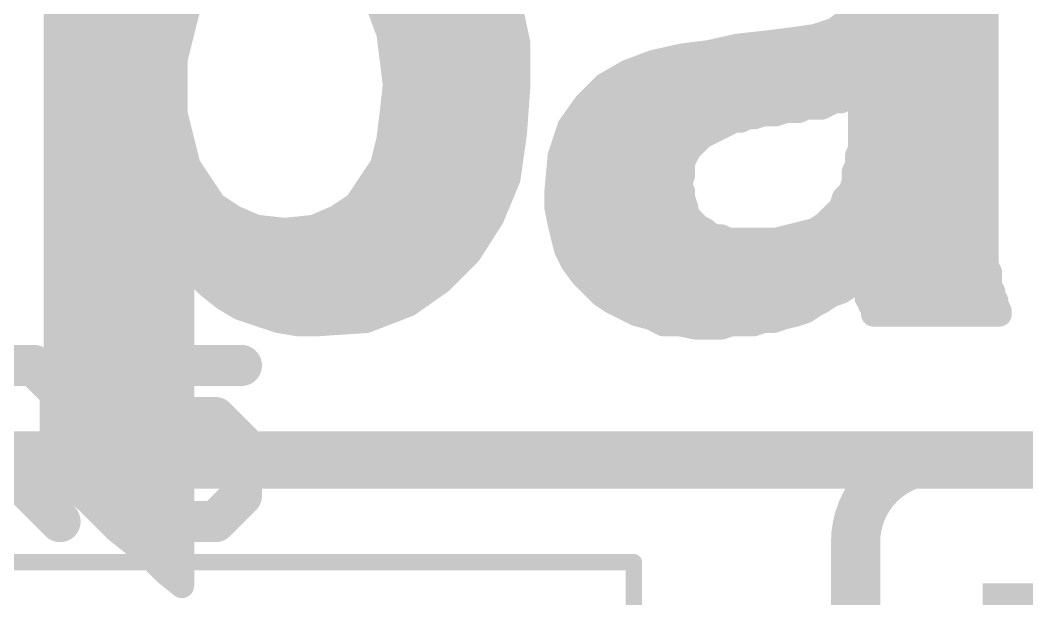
# Model space of a CAD drawing. Extents: x -34 to 73, y -11 to 34.
# Drawn here: x 8.591 to 11.706, y 22.177 to 23.967 of the extents above; entities that cross this region are included whole.
import ezdxf

# ---------------------------------------------------------------- set-up
doc = ezdxf.new("R2010")
doc.units = 0
for name, color, linetype in [('1', 12, 'CONTINUOUS'), ('21', 41, 'CONTINUOUS'), ('25', 253, 'CONTINUOUS'), ('39', 12, 'CONTINUOUS')]:
    doc.layers.add(name, color=color, linetype=linetype)

# ---------------------------------------------------------------- blocks, each defined once
blk = doc.blocks.new('RECT')
blk.add_solid([(-0.5, -0.5), (0.5, -0.5), (-0.5, 0.5), (0.5, 0.5)])

msp = doc.modelspace()

# ---------------------------------------------------------------- linework, layer by layer
at = {"layer": '1', "const_width": 0.1778}
msp.add_lwpolyline([(17.018, 22.606), (5.588, 22.606)], dxfattribs=at)
at = {"layer": '21'}
for points, const_width in [([(8.701, 22.567), (8.701, 24.407)], 0.0762), ([(11.581, 24.107), (11.581, 23.207)], 0.0762), ([(10.101, 24.037), (10.131, 23.897)], 0.0762), ([(8.701, 24.003), (9.11, 24.003)], 0.0762), ([(9.111, 24.007), (9.091, 23.927)], 0.0762), ([(9.731, 23.927), (9.701, 24.007)], 0.0762), ([(9.7025, 24.003), (10.1083, 24.003)], 0.0762), ([(11.151, 23.967), (11.181, 24.007)], 0.0762), ([(11.178, 24.003), (11.581, 24.003)], 0.0762), ([(11.111, 23.937), (11.151, 23.967)], 0.0762), ([(8.701, 23.9268), (9.091, 23.9268)], 0.0762), ([(9.091, 23.927), (9.071, 23.847)], 0.0762), ([(9.741, 23.847), (9.731, 23.927)], 0.0762), ([(9.731, 23.9268), (10.1246, 23.9268)], 0.0762), ([(11.051, 23.917), (11.111, 23.937)], 0.0762), ([(11.0804, 23.9268), (11.581, 23.9268)], 0.0762), ([(10.131, 23.897), (10.131, 23.757)], 0.0762), ([(10.811, 23.887), (10.901, 23.897)], 0.0762), ([(10.901, 23.897), (10.981, 23.907)], 0.0762), ([(10.981, 23.907), (11.051, 23.917)], 0.0762), ([(10.981, 23.907), (11.021, 23.697)], 0.0762), ([(11.021, 23.697), (10.981, 23.907)], 0.0762), ([(10.641, 23.857), (10.721, 23.867)], 0.0762), ([(10.721, 23.867), (10.811, 23.887)], 0.0762), ([(10.801, 23.657), (10.721, 23.867)], 0.0762), ([(10.721, 23.867), (10.801, 23.657)], 0.0762), ([(8.701, 23.8506), (9.0719, 23.8506)], 0.0762), ([(9.071, 23.847), (9.071, 23.677)], 0.0762), ([(9.7406, 23.8506), (10.131, 23.8506)], 0.0762), ([(9.751, 23.767), (9.741, 23.847)], 0.0762), ([(10.471, 23.807), (10.551, 23.837)], 0.0762), ([(10.551, 23.837), (10.641, 23.857)], 0.0762), ([(10.6122, 23.8506), (10.7272, 23.8506)], 0.0762), ([(10.7272, 23.8506), (10.9917, 23.8506)], 0.0762), ([(10.9917, 23.8506), (11.581, 23.8506)], 0.0762), ([(10.401, 23.767), (10.471, 23.807)], 0.0762), ([(8.701, 23.7744), (9.071, 23.7744)], 0.0762), ([(9.741, 23.677), (9.751, 23.767)], 0.0762), ([(9.7501, 23.7744), (10.131, 23.7744)], 0.0762), ([(9.751, 23.767), (10.131, 23.757)], 0.0762), ([(10.131, 23.757), (9.751, 23.767)], 0.0762), ([(10.341, 23.707), (10.401, 23.767)], 0.0762), ([(10.4139, 23.7744), (10.7563, 23.7744)], 0.0762), ([(10.7563, 23.7744), (11.0063, 23.7744)], 0.0762), ([(11.0063, 23.7744), (11.581, 23.7744)], 0.0762), ([(10.131, 23.757), (10.121, 23.617)], 0.0762), ([(11.161, 23.737), (11.141, 23.727)], 0.0762), ([(11.171, 23.747), (11.161, 23.737)], 0.0762), ([(11.191, 23.757), (11.171, 23.747)], 0.0762), ([(11.191, 23.567), (11.191, 23.757)], 0.0762), ([(10.291, 23.637), (10.341, 23.707)], 0.0762), ([(11.091, 23.707), (11.071, 23.697)], 0.0762), ([(11.111, 23.717), (11.091, 23.707)], 0.0762), ([(11.131, 23.717), (11.111, 23.717)], 0.0762), ([(11.141, 23.727), (11.131, 23.717)], 0.0762), ([(8.701, 23.6982), (9.071, 23.6982)], 0.0762), ([(9.071, 23.677), (9.091, 23.597)], 0.0762), ([(9.731, 23.597), (9.741, 23.677)], 0.0762), ([(9.7434, 23.6982), (10.1268, 23.6982)], 0.0762), ([(10.3347, 23.6982), (10.7853, 23.6982)], 0.0762), ([(10.7853, 23.6982), (11.0208, 23.6982)], 0.0762), ([(10.891, 23.677), (10.861, 23.667)], 0.0762), ([(10.931, 23.677), (10.891, 23.677)], 0.0762), ([(10.961, 23.687), (10.931, 23.677)], 0.0762), ([(11.001, 23.687), (10.961, 23.687)], 0.0762), ([(11.021, 23.697), (11.001, 23.687)], 0.0762), ([(11.0208, 23.6982), (11.0734, 23.6982)], 0.0762), ([(11.071, 23.697), (11.021, 23.697)], 0.0762), ([(11.191, 23.6982), (11.581, 23.6982)], 0.0762), ([(10.781, 23.647), (10.761, 23.637)], 0.0762), ([(10.801, 23.657), (10.781, 23.647)], 0.0762), ([(10.821, 23.657), (10.801, 23.657)], 0.0762), ([(10.841, 23.667), (10.821, 23.657)], 0.0762), ([(10.861, 23.667), (10.841, 23.667)], 0.0762), ([(8.701, 23.622), (9.0847, 23.622)], 0.0762), ([(9.7341, 23.622), (10.1214, 23.622)], 0.0762), ([(10.121, 23.617), (10.101, 23.477)], 0.0762), ([(10.261, 23.547), (10.291, 23.637)], 0.0762), ([(10.286, 23.622), (10.731, 23.622)], 0.0762), ([(10.721, 23.617), (10.701, 23.607)], 0.0762), ([(10.741, 23.627), (10.721, 23.617)], 0.0762), ([(10.761, 23.637), (10.741, 23.627)], 0.0762), ([(11.191, 23.622), (11.581, 23.622)], 0.0762), ([(9.091, 23.597), (9.111, 23.517)], 0.0762), ([(9.711, 23.517), (9.731, 23.597)], 0.0762), ([(10.681, 23.587), (10.661, 23.567)], 0.0762), ([(10.691, 23.597), (10.681, 23.587)], 0.0762), ([(10.701, 23.607), (10.691, 23.597)], 0.0762), ([(10.251, 23.437), (10.261, 23.547)], 0.0762), ([(10.651, 23.547), (10.641, 23.527)], 0.0762), ([(10.661, 23.567), (10.651, 23.547)], 0.0762), ([(11.181, 23.547), (11.191, 23.567)], 0.0762), ([(11.181, 23.517), (11.181, 23.547)], 0.0762), ([(8.701, 23.5458), (9.1038, 23.5458)], 0.0762), ([(9.111, 23.517), (9.151, 23.457)], 0.0762), ([(9.671, 23.457), (9.711, 23.517)], 0.0762), ([(10.051, 23.357), (9.711, 23.517)], 0.0762), ([(9.711, 23.517), (10.051, 23.357)], 0.0762), ([(9.7182, 23.5458), (10.1108, 23.5458)], 0.0762), ([(10.2609, 23.5458), (10.6504, 23.5458)], 0.0762), ([(10.641, 23.527), (10.641, 23.487)], 0.0762), ([(11.171, 23.497), (11.181, 23.517)], 0.0762), ([(11.181, 23.5458), (11.581, 23.5458)], 0.0762), ([(10.641, 23.487), (10.631, 23.457)], 0.0762), ([(11.171, 23.467), (11.171, 23.497)], 0.0762), ([(8.701, 23.4696), (9.1426, 23.4696)], 0.0762), ([(9.151, 23.457), (9.191, 23.397)], 0.0762), ([(9.631, 23.397), (9.671, 23.457)], 0.0762), ([(9.6794, 23.4696), (9.8117, 23.4696)], 0.0762), ([(9.8117, 23.4696), (10.0979, 23.4696)], 0.0762), ([(10.101, 23.477), (10.051, 23.357)], 0.0762), ([(10.254, 23.4696), (10.6352, 23.4696)], 0.0762), ([(10.631, 23.457), (10.641, 23.437)], 0.0762), ([(11.161, 23.437), (11.171, 23.467)], 0.0762), ([(11.171, 23.4696), (11.581, 23.4696)], 0.0762), ([(10.251, 23.387), (10.251, 23.437)], 0.0762), ([(10.641, 23.437), (10.641, 23.417)], 0.0762), ([(11.141, 23.417), (11.161, 23.437)], 0.0762), ([(8.701, 23.3934), (9.1964, 23.3934)], 0.0762), ([(9.191, 23.397), (9.251, 23.357)], 0.0762), ([(9.571, 23.357), (9.631, 23.397)], 0.0762), ([(9.6256, 23.3934), (9.9737, 23.3934)], 0.0762), ([(9.9737, 23.3934), (10.0662, 23.3934)], 0.0762), ([(10.251, 23.3934), (10.6489, 23.3934)], 0.0762), ([(10.641, 23.417), (10.651, 23.387)], 0.0762), ([(11.131, 23.387), (11.141, 23.417)], 0.0762), ([(11.1331, 23.3934), (11.581, 23.3934)], 0.0762), ([(10.261, 23.337), (10.251, 23.387)], 0.0762), ([(10.651, 23.387), (10.651, 23.377)], 0.0762), ([(10.651, 23.377), (10.661, 23.357)], 0.0762), ([(11.081, 23.337), (11.111, 23.367)], 0.0762), ([(11.111, 23.367), (11.131, 23.387)], 0.0762), ([(9.251, 23.357), (9.321, 23.327)], 0.0762), ([(9.501, 23.327), (9.571, 23.357)], 0.0762), ([(10.051, 23.357), (9.981, 23.247)], 0.0762), ([(10.271, 23.297), (10.261, 23.337)], 0.0762), ([(10.661, 23.357), (10.681, 23.337)], 0.0762), ([(10.681, 23.337), (10.691, 23.327)], 0.0762), ([(11.051, 23.317), (11.081, 23.337)], 0.0762), ([(8.701, 23.3172), (9.4092, 23.3172)], 0.0762), ([(9.321, 23.327), (9.411, 23.317)], 0.0762), ([(9.411, 23.317), (9.501, 23.327)], 0.0762), ([(9.4128, 23.3172), (10.0257, 23.3172)], 0.0762), ([(10.266, 23.3172), (10.7106, 23.3172)], 0.0762), ([(10.281, 23.257), (10.271, 23.297)], 0.0762), ([(10.691, 23.327), (10.711, 23.317)], 0.0762), ([(10.711, 23.317), (10.721, 23.307)], 0.0762), ([(10.721, 23.307), (10.741, 23.297)], 0.0762), ([(10.741, 23.297), (10.761, 23.297)], 0.0762), ([(10.761, 23.297), (10.781, 23.287)], 0.0762), ([(10.931, 23.287), (10.971, 23.297)], 0.0762), ([(10.971, 23.297), (11.011, 23.307)], 0.0762), ([(11.011, 23.307), (11.051, 23.317)], 0.0762), ([(11.0513, 23.3172), (11.581, 23.3172)], 0.0762), ([(10.781, 23.287), (10.931, 23.287)], 0.0762), ([(8.701, 23.241), (9.975, 23.241)], 0.0762), ([(9.131, 23.187), (9.091, 23.237)], 0.0762), ([(9.091, 23.237), (9.091, 22.217)], 0.0762), ([(9.981, 23.247), (9.891, 23.157)], 0.0762), ([(10.301, 23.217), (10.281, 23.257)], 0.0762), ([(10.289, 23.241), (11.581, 23.241)], 0.0762), ([(10.331, 23.177), (10.301, 23.217)], 0.0762), ([(11.581, 23.207), (11.591, 23.187)], 0.0762), ([(9.171, 23.147), (9.131, 23.187)], 0.0762), ([(10.361, 23.147), (10.331, 23.177)], 0.0762), ([(11.181, 23.177), (11.161, 23.147)], 0.0762), ([(11.201, 23.197), (11.181, 23.177)], 0.0762), ([(11.201, 23.177), (11.201, 23.197)], 0.0762), ([(11.211, 23.167), (11.201, 23.177)], 0.0762), ([(11.591, 23.187), (11.591, 23.147)], 0.0762), ([(8.701, 23.1648), (9.091, 23.1648)], 0.0762), ([(9.1532, 23.1648), (9.8988, 23.1648)], 0.0762), ([(9.221, 23.107), (9.171, 23.147)], 0.0762), ([(9.891, 23.157), (9.791, 23.087)], 0.0762), ([(10.3432, 23.1648), (11.1729, 23.1648)], 0.0762), ([(10.391, 23.117), (10.361, 23.147)], 0.0762), ([(11.161, 23.147), (11.131, 23.127)], 0.0762), ([(11.211, 23.107), (11.211, 23.167)], 0.0762), ([(11.211, 23.1648), (11.591, 23.1648)], 0.0762), ([(11.591, 23.147), (11.601, 23.127)], 0.0762), ([(10.421, 23.097), (10.391, 23.117)], 0.0762), ([(11.101, 23.117), (11.071, 23.097)], 0.0762), ([(11.131, 23.127), (11.101, 23.117)], 0.0762), ([(11.601, 23.127), (11.601, 23.117)], 0.0762), ([(11.601, 23.117), (11.611, 23.097)], 0.0762), ([(8.701, 23.0886), (9.091, 23.0886)], 0.0762), ([(9.271, 23.077), (9.221, 23.107)], 0.0762), ([(9.2517, 23.0886), (9.7933, 23.0886)], 0.0762), ([(9.791, 23.087), (9.661, 23.037)], 0.0762), ([(10.461, 23.077), (10.421, 23.097)], 0.0762), ([(10.4378, 23.0886), (11.0542, 23.0886)], 0.0762), ([(11.051, 23.087), (11.021, 23.067)], 0.0762), ([(11.071, 23.097), (11.051, 23.087)], 0.0762), ([(11.221, 23.097), (11.211, 23.107)], 0.0762), ([(11.221, 23.087), (11.221, 23.097)], 0.0762), ([(11.221, 23.0886), (11.611, 23.0886)], 0.0762), ([(11.231, 23.077), (11.221, 23.087)], 0.0762), ([(11.611, 23.097), (11.611, 23.087)], 0.0762), ([(11.611, 23.087), (11.621, 23.067)], 0.0762), ([(9.331, 23.057), (9.271, 23.077)], 0.0762), ([(9.391, 23.037), (9.331, 23.057)], 0.0762), ([(10.501, 23.057), (10.461, 23.077)], 0.0762), ([(10.541, 23.047), (10.501, 23.057)], 0.0762), ([(10.991, 23.057), (10.951, 23.047)], 0.0762), ([(11.021, 23.067), (10.991, 23.057)], 0.0762), ([(11.231, 23.057), (11.231, 23.077)], 0.0762), ([(11.621, 23.057), (11.231, 23.057)], 0.0762), ([(11.621, 23.067), (11.621, 23.057)], 0.0762), ([(9.451, 23.027), (9.391, 23.037)], 0.0762), ([(9.511, 23.027), (9.451, 23.027)], 0.0762), ([(9.661, 23.037), (9.511, 23.027)], 0.0762), ([(10.581, 23.027), (10.541, 23.047)], 0.0762), ([(10.631, 23.027), (10.581, 23.027)], 0.0762), ([(10.681, 23.017), (10.631, 23.027)], 0.0762), ([(10.761, 23.017), (10.681, 23.017)], 0.0762), ([(10.791, 23.027), (10.761, 23.017)], 0.0762), ([(10.861, 23.027), (10.791, 23.027)], 0.0762), ([(10.891, 23.037), (10.861, 23.027)], 0.0762), ([(10.921, 23.037), (10.891, 23.037)], 0.0762), ([(10.951, 23.047), (10.921, 23.037)], 0.0762), ([(8.701, 23.0124), (9.091, 23.0124)], 0.0762), ([(8.701, 22.9362), (9.091, 22.9362)], 0.0762), ([(8.701, 22.86), (9.091, 22.86)], 0.0762), ([(8.701, 22.7838), (9.091, 22.7838)], 0.0762), ([(8.701, 22.7076), (9.091, 22.7076)], 0.0762), ([(11.43, 22.606), (13.97, 22.606)], 0.1524), ([(8.701, 22.6314), (9.091, 22.6314)], 0.0762), ([(8.751, 22.517), (8.701, 22.567)], 0.0762), ([(8.7128, 22.5552), (9.091, 22.5552)], 0.0762), ([(8.801, 22.477), (8.751, 22.517)], 0.0762), ([(8.7985, 22.479), (9.091, 22.479)], 0.0762), ([(8.841, 22.437), (8.801, 22.477)], 0.0762), ([(8.891, 22.387), (8.841, 22.437)], 0.0762), ([(8.8752, 22.4028), (9.091, 22.4028)], 0.0762), ([(8.941, 22.347), (8.891, 22.387)], 0.0762), ([(11.176, 20.828), (11.176, 22.352)], 0.1524), ([(8.991, 22.307), (8.941, 22.347)], 0.0762), ([(8.9665, 22.3266), (9.091, 22.3266)], 0.0762), ([(9.041, 22.257), (8.991, 22.307)], 0.0762), ([(9.091, 22.217), (9.041, 22.257)], 0.0762), ([(9.0493, 22.2504), (9.091, 22.2504)], 0.0762)]:
    msp.add_lwpolyline(points, dxfattribs=dict(at, const_width=const_width))
for points, const_width in [([(8.701, 24.0221, 1), (8.701, 23.984)], 0.0381), ([(9.11, 23.984, 1), (9.11, 24.0221)], 0.0381), ([(9.7025, 24.0221, 1), (9.7025, 23.984)], 0.0381), ([(10.1083, 23.984, 1), (10.1083, 24.0221)], 0.0381), ([(11.178, 24.0221, 1), (11.178, 23.984)], 0.0381), ([(11.581, 23.984, 1), (11.581, 24.0221)], 0.0381), ([(11.1358, 23.9784, 1), (11.1662, 23.9556)], 0.0381), ([(11.1624, 23.9518, 1), (11.1396, 23.9822)], 0.0381), ([(8.701, 23.9459, 1), (8.701, 23.9078)], 0.0381), ([(9.1095, 23.9224, 1), (9.0725, 23.9316)], 0.0381), ([(9.091, 23.9078, 1), (9.091, 23.9459)], 0.0381), ([(9.7499, 23.9294, 1), (9.7121, 23.9246)], 0.0381), ([(9.731, 23.9459, 1), (9.731, 23.9078)], 0.0381), ([(10.1246, 23.9078, 1), (10.1246, 23.9459)], 0.0381), ([(11.0804, 23.9459, 1), (11.0804, 23.9078)], 0.0381), ([(11.0996, 23.9522, 1), (11.1224, 23.9218)], 0.0381), ([(11.117, 23.9189, 1), (11.105, 23.9551)], 0.0381), ([(11.581, 23.9078, 1), (11.581, 23.9459)], 0.0381), ([(9.0725, 23.9316, 1), (9.1095, 23.9224)], 0.0381), ([(9.7132, 23.9203, 1), (9.7488, 23.9337)], 0.0381), ([(10.1501, 23.897, 1), (10.112, 23.897)], 0.0381), ([(10.8986, 23.9159, 1), (10.9034, 23.8781)], 0.0381), ([(10.9031, 23.8781, 1), (10.8989, 23.9159)], 0.0381), ([(10.9997, 23.9106, 1), (10.9623, 23.9034)], 0.0381), ([(10.9997, 23.9106, 1), (10.9623, 23.9034)], 0.0381), ([(10.9783, 23.9259, 1), (10.9837, 23.8881)], 0.0381), ([(10.9834, 23.8881, 1), (10.9786, 23.9259)], 0.0381), ([(11.045, 23.9351, 1), (11.057, 23.8989)], 0.0381), ([(11.0537, 23.8981, 1), (11.0483, 23.9359)], 0.0381), ([(10.1124, 23.893, 1), (10.1496, 23.901)], 0.0381), ([(10.7388, 23.8738, 1), (10.7032, 23.8602)], 0.0381), ([(10.7388, 23.8738, 1), (10.7032, 23.8602)], 0.0381), ([(10.7169, 23.8856, 1), (10.7251, 23.8484)], 0.0381), ([(10.7234, 23.8481, 1), (10.7186, 23.8859)], 0.0381), ([(10.8089, 23.9059, 1), (10.8131, 23.8681)], 0.0381), ([(10.8151, 23.8684, 1), (10.8069, 23.9056)], 0.0381), ([(8.701, 23.8697, 1), (8.701, 23.8316)], 0.0381), ([(9.09, 23.847, 1), (9.0519, 23.847)], 0.0381), ([(9.0525, 23.8516, 1), (9.0895, 23.8424)], 0.0381), ([(9.0719, 23.8316, 1), (9.0719, 23.8697)], 0.0381), ([(9.7406, 23.8697, 1), (9.7406, 23.8316)], 0.0381), ([(9.7599, 23.8494, 1), (9.7221, 23.8446)], 0.0381), ([(9.7221, 23.8446, 1), (9.7599, 23.8494)], 0.0381), ([(10.131, 23.8316, 1), (10.131, 23.8697)], 0.0381), ([(10.5469, 23.8556, 1), (10.5551, 23.8184)], 0.0381), ([(10.5577, 23.8192, 1), (10.5443, 23.8548)], 0.0381), ([(10.6122, 23.8697, 1), (10.6122, 23.8316)], 0.0381), ([(10.6386, 23.8759, 1), (10.6434, 23.8381)], 0.0381), ([(10.6451, 23.8384, 1), (10.6369, 23.8756)], 0.0381), ([(10.7272, 23.8697, 1), (10.7272, 23.8316)], 0.0381), ([(10.7272, 23.8316, 1), (10.7272, 23.8697)], 0.0381), ([(10.9917, 23.8697, 1), (10.9917, 23.8316)], 0.0381), ([(10.9917, 23.8316, 1), (10.9917, 23.8697)], 0.0381), ([(11.581, 23.8316, 1), (11.581, 23.8697)], 0.0381), ([(10.4643, 23.8248, 1), (10.4777, 23.7892)], 0.0381), ([(10.4805, 23.7905, 1), (10.4615, 23.8235)], 0.0381), ([(8.701, 23.7934, 1), (8.701, 23.7553)], 0.0381), ([(9.071, 23.7553, 1), (9.071, 23.7934)], 0.0381), ([(9.7501, 23.7934, 1), (9.7501, 23.7553)], 0.0381), ([(9.7515, 23.786, 1), (9.7505, 23.748)], 0.0381), ([(9.7515, 23.786, 1), (9.7505, 23.748)], 0.0381), ([(9.7699, 23.7649, 1), (9.7321, 23.7691)], 0.0381), ([(10.131, 23.7553, 1), (10.131, 23.7934)], 0.0381), ([(10.3915, 23.7835, 1), (10.4105, 23.7505)], 0.0381), ([(10.4145, 23.7535, 1), (10.3875, 23.7805)], 0.0381), ([(10.4139, 23.7934, 1), (10.4139, 23.7553)], 0.0381), ([(10.7563, 23.7934, 1), (10.7563, 23.7553)], 0.0381), ([(10.7563, 23.7553, 1), (10.7563, 23.7934)], 0.0381), ([(11.0063, 23.7934, 1), (11.0063, 23.7553)], 0.0381), ([(11.0063, 23.7553, 1), (11.0063, 23.7934)], 0.0381), ([(11.581, 23.7553, 1), (11.581, 23.7934)], 0.0381), ([(9.7321, 23.7646, 1), (9.7699, 23.7694)], 0.0381), ([(10.15, 23.7556, 1), (10.112, 23.7584)], 0.0381), ([(10.112, 23.757, 1), (10.1501, 23.757)], 0.0381), ([(10.1305, 23.738, 1), (10.1315, 23.776)], 0.0381), ([(10.1305, 23.738, 1), (10.1315, 23.776)], 0.0381), ([(11.1625, 23.764, 1), (11.1795, 23.73)], 0.0381), ([(11.1695, 23.72, 1), (11.1525, 23.754)], 0.0381), ([(11.1845, 23.7335, 1), (11.1575, 23.7605)], 0.0381), ([(11.2101, 23.757, 1), (11.172, 23.757)], 0.0381), ([(11.1995, 23.74, 1), (11.1825, 23.774)], 0.0381), ([(10.3565, 23.6959, 1), (10.3255, 23.7181)], 0.0381), ([(11.0825, 23.724, 1), (11.0995, 23.69)], 0.0381), ([(11.0995, 23.69, 1), (11.0825, 23.724)], 0.0381), ([(11.111, 23.7361, 1), (11.111, 23.698)], 0.0381), ([(11.1195, 23.7, 1), (11.1025, 23.734)], 0.0381), ([(11.1175, 23.7305, 1), (11.1445, 23.7035)], 0.0381), ([(11.1325, 23.744, 1), (11.1495, 23.71)], 0.0381), ([(11.1545, 23.7135, 1), (11.1275, 23.7405)], 0.0381), ([(11.131, 23.698, 1), (11.131, 23.7361)], 0.0381), ([(11.1475, 23.7505, 1), (11.1745, 23.7235)], 0.0381), ([(8.701, 23.7172, 1), (8.701, 23.6791)], 0.0381), ([(9.0895, 23.6816, 1), (9.0525, 23.6724)], 0.0381), ([(9.071, 23.6791, 1), (9.071, 23.7172)], 0.0381), ([(9.7599, 23.6746, 1), (9.7221, 23.6794)], 0.0381), ([(9.7434, 23.7172, 1), (9.7434, 23.6791)], 0.0381), ([(10.1268, 23.6791, 1), (10.1268, 23.7172)], 0.0381), ([(10.3347, 23.7172, 1), (10.3347, 23.6791)], 0.0381), ([(10.3275, 23.7205, 1), (10.3545, 23.6935)], 0.0381), ([(10.7853, 23.7172, 1), (10.7853, 23.6791)], 0.0381), ([(10.7853, 23.6791, 1), (10.7853, 23.7172)], 0.0381), ([(10.891, 23.696, 1), (10.891, 23.6579)], 0.0381), ([(10.897, 23.6589, 1), (10.885, 23.6951)], 0.0381), ([(10.925, 23.6951, 1), (10.937, 23.6589)], 0.0381), ([(10.931, 23.6579, 1), (10.931, 23.696)], 0.0381), ([(10.961, 23.7061, 1), (10.961, 23.668)], 0.0381), ([(10.967, 23.6689, 1), (10.955, 23.7051)], 0.0381), ([(10.9925, 23.704, 1), (11.0095, 23.67)], 0.0381), ([(11.001, 23.668, 1), (11.001, 23.7061)], 0.0381), ([(11.0208, 23.7172, 1), (11.0208, 23.6791)], 0.0381), ([(11.021, 23.7161, 1), (11.021, 23.678)], 0.0381), ([(11.0023, 23.6934, 1), (11.0397, 23.7006)], 0.0381), ([(11.0023, 23.6934, 1), (11.0397, 23.7006)], 0.0381), ([(11.0295, 23.68, 1), (11.0125, 23.714)], 0.0381), ([(11.0208, 23.6791, 1), (11.0208, 23.7172)], 0.0381), ([(11.0625, 23.714, 1), (11.0795, 23.68)], 0.0381), ([(11.071, 23.678, 1), (11.071, 23.7161)], 0.0381), ([(11.0734, 23.6791, 1), (11.0734, 23.7172)], 0.0381), ([(11.191, 23.7172, 1), (11.191, 23.6791)], 0.0381), ([(11.581, 23.6791, 1), (11.581, 23.7172)], 0.0381), ([(9.0519, 23.677, 1), (9.09, 23.677)], 0.0381), ([(9.7221, 23.6791, 1), (9.7599, 23.6749)], 0.0381), ([(10.7725, 23.664, 1), (10.7895, 23.63)], 0.0381), ([(10.7895, 23.63, 1), (10.7725, 23.664)], 0.0381), ([(10.801, 23.6761, 1), (10.801, 23.638)], 0.0381), ([(10.7832, 23.6502, 1), (10.8188, 23.6638)], 0.0381), ([(10.7832, 23.6502, 1), (10.8188, 23.6638)], 0.0381), ([(10.8095, 23.64, 1), (10.7925, 23.674)], 0.0381), ([(10.8125, 23.674, 1), (10.8295, 23.64)], 0.0381), ([(10.821, 23.638, 1), (10.821, 23.6761)], 0.0381), ([(10.841, 23.6861, 1), (10.841, 23.648)], 0.0381), ([(10.8495, 23.65, 1), (10.8325, 23.684)], 0.0381), ([(10.855, 23.6851, 1), (10.867, 23.6489)], 0.0381), ([(10.861, 23.648, 1), (10.861, 23.6861)], 0.0381), ([(8.701, 23.641, 1), (8.701, 23.6029)], 0.0381), ([(9.0847, 23.6029, 1), (9.0847, 23.641)], 0.0381), ([(9.7341, 23.641, 1), (9.7341, 23.6029)], 0.0381), ([(10.1399, 23.6143, 1), (10.1021, 23.6197)], 0.0381), ([(10.1214, 23.6029, 1), (10.1214, 23.641)], 0.0381), ([(10.286, 23.641, 1), (10.286, 23.6029)], 0.0381), ([(10.2755, 23.6481, 1), (10.3065, 23.6259)], 0.0381), ([(10.3091, 23.631, 1), (10.2729, 23.643)], 0.0381), ([(10.7125, 23.634, 1), (10.7295, 23.6)], 0.0381), ([(10.7295, 23.6, 1), (10.7125, 23.634)], 0.0381), ([(10.7325, 23.644, 1), (10.7495, 23.61)], 0.0381), ([(10.731, 23.6029, 1), (10.731, 23.641)], 0.0381), ([(10.7495, 23.61, 1), (10.7325, 23.644)], 0.0381), ([(10.7525, 23.654, 1), (10.7695, 23.62)], 0.0381), ([(10.7695, 23.62, 1), (10.7525, 23.654)], 0.0381), ([(11.191, 23.641, 1), (11.191, 23.6029)], 0.0381), ([(11.581, 23.6029, 1), (11.581, 23.641)], 0.0381), ([(9.1095, 23.6016, 1), (9.0725, 23.5924)], 0.0381), ([(9.0725, 23.5924, 1), (9.1095, 23.6016)], 0.0381), ([(9.7121, 23.5994, 1), (9.7499, 23.5946)], 0.0381), ([(9.7495, 23.5924, 1), (9.7125, 23.6016)], 0.0381), ([(10.102, 23.6184, 1), (10.14, 23.6156)], 0.0381), ([(10.6675, 23.6005, 1), (10.6945, 23.5735)], 0.0381), ([(10.6945, 23.5735, 1), (10.6675, 23.6005)], 0.0381), ([(10.6775, 23.6105, 1), (10.7045, 23.5835)], 0.0381), ([(10.7045, 23.5835, 1), (10.6775, 23.6105)], 0.0381), ([(10.6925, 23.624, 1), (10.7095, 23.59)], 0.0381), ([(10.7145, 23.5935, 1), (10.6875, 23.6205)], 0.0381), ([(10.28, 23.5453, 1), (10.242, 23.5487)], 0.0381), ([(10.668, 23.5385, 1), (10.634, 23.5555)], 0.0381), ([(10.6475, 23.5805, 1), (10.6745, 23.5535)], 0.0381), ([(10.678, 23.5585, 1), (10.644, 23.5755)], 0.0381), ([(11.2001, 23.547, 1), (11.162, 23.547)], 0.0381), ([(11.172, 23.567, 1), (11.2101, 23.567)], 0.0381), ([(11.208, 23.5585, 1), (11.174, 23.5755)], 0.0381), ([(8.701, 23.5648, 1), (8.701, 23.5267)], 0.0381), ([(9.1269, 23.5276, 1), (9.0951, 23.5064)], 0.0381), ([(9.1038, 23.5267, 1), (9.1038, 23.5648)], 0.0381), ([(9.7191, 23.5342, 1), (9.7029, 23.4998)], 0.0381), ([(9.7191, 23.5342, 1), (9.7029, 23.4998)], 0.0381), ([(9.7269, 23.5064, 1), (9.6951, 23.5276)], 0.0381), ([(9.7182, 23.5648, 1), (9.7182, 23.5267)], 0.0381), ([(10.1108, 23.5267, 1), (10.1108, 23.5648)], 0.0381), ([(10.2609, 23.5648, 1), (10.2609, 23.5267)], 0.0381), ([(10.2429, 23.553, 1), (10.2791, 23.541)], 0.0381), ([(10.6601, 23.527, 1), (10.622, 23.527)], 0.0381), ([(10.624, 23.5355, 1), (10.658, 23.5185)], 0.0381), ([(10.634, 23.5555, 1), (10.668, 23.5385)], 0.0381), ([(10.6504, 23.5267, 1), (10.6504, 23.5648)], 0.0381), ([(11.181, 23.5648, 1), (11.181, 23.5267)], 0.0381), ([(11.164, 23.5555, 1), (11.198, 23.5385)], 0.0381), ([(11.198, 23.5085, 1), (11.164, 23.5255)], 0.0381), ([(11.581, 23.5267, 1), (11.581, 23.5648)], 0.0381), ([(9.0925, 23.5124, 1), (9.1295, 23.5216)], 0.0381), ([(9.6925, 23.5216, 1), (9.7295, 23.5124)], 0.0381), ([(10.6591, 23.481, 1), (10.6229, 23.493)], 0.0381), ([(11.1901, 23.497, 1), (11.152, 23.497)], 0.0381), ([(11.154, 23.5055, 1), (11.188, 23.4885)], 0.0381), ([(11.162, 23.517, 1), (11.2001, 23.517)], 0.0381), ([(8.701, 23.4886, 1), (8.701, 23.4505)], 0.0381), ([(9.1669, 23.4676, 1), (9.1351, 23.4464)], 0.0381), ([(9.1426, 23.4505, 1), (9.1426, 23.4886)], 0.0381), ([(9.6869, 23.4464, 1), (9.6551, 23.4676)], 0.0381), ([(9.6794, 23.4886, 1), (9.6794, 23.4505)], 0.0381), ([(9.8117, 23.4886, 1), (9.8117, 23.4505)], 0.0381), ([(9.8117, 23.4505, 1), (9.8117, 23.4886)], 0.0381), ([(10.0821, 23.4797, 1), (10.1199, 23.4743)], 0.0381), ([(10.1186, 23.4697, 1), (10.0834, 23.4843)], 0.0381), ([(10.0979, 23.4505, 1), (10.0979, 23.4886)], 0.0381), ([(10.254, 23.4886, 1), (10.254, 23.4505)], 0.0381), ([(10.648, 23.4655, 1), (10.614, 23.4485)], 0.0381), ([(10.622, 23.487, 1), (10.6601, 23.487)], 0.0381), ([(10.6352, 23.4505, 1), (10.6352, 23.4886)], 0.0381), ([(11.171, 23.4886, 1), (11.171, 23.4505)], 0.0381), ([(11.1891, 23.461, 1), (11.1529, 23.473)], 0.0381), ([(11.581, 23.4505, 1), (11.581, 23.4886)], 0.0381), ([(9.1351, 23.4464, 1), (9.1669, 23.4676)], 0.0381), ([(9.6551, 23.4676, 1), (9.6869, 23.4464)], 0.0381), ([(10.2701, 23.437, 1), (10.232, 23.437)], 0.0381), ([(10.6129, 23.463, 1), (10.6491, 23.451)], 0.0381), ([(10.6601, 23.437, 1), (10.622, 23.437)], 0.0381), ([(10.624, 23.4285, 1), (10.658, 23.4455)], 0.0381), ([(11.1429, 23.443, 1), (11.1791, 23.431)], 0.0381), ([(11.1745, 23.4235, 1), (11.1475, 23.4505)], 0.0381), ([(11.152, 23.467, 1), (11.1901, 23.467)], 0.0381), ([(8.701, 23.4124, 1), (8.701, 23.3743)], 0.0381), ([(9.2016, 23.4129, 1), (9.1804, 23.3811)], 0.0381), ([(9.1964, 23.3743, 1), (9.1964, 23.4124)], 0.0381), ([(9.6256, 23.4124, 1), (9.6256, 23.3743)], 0.0381), ([(9.6416, 23.3811, 1), (9.6204, 23.4129)], 0.0381), ([(9.9737, 23.4124, 1), (9.9737, 23.3743)], 0.0381), ([(9.9737, 23.3743, 1), (9.9737, 23.4124)], 0.0381), ([(10.0662, 23.3743, 1), (10.0662, 23.4124)], 0.0381), ([(10.232, 23.4387, 1), (10.27, 23.4353)], 0.0381), ([(10.251, 23.4124, 1), (10.251, 23.3743)], 0.0381), ([(10.6591, 23.423, 1), (10.6229, 23.411)], 0.0381), ([(10.622, 23.417, 1), (10.6601, 23.417)], 0.0381), ([(10.6489, 23.3743, 1), (10.6489, 23.4124)], 0.0381), ([(11.1331, 23.4124, 1), (11.1331, 23.3743)], 0.0381), ([(11.1275, 23.4305, 1), (11.1545, 23.4035)], 0.0381), ([(11.1591, 23.411, 1), (11.1229, 23.423)], 0.0381), ([(11.581, 23.3743, 1), (11.581, 23.4124)], 0.0381), ([(9.1751, 23.3864, 1), (9.2069, 23.4076)], 0.0381), ([(9.6151, 23.4076, 1), (9.6469, 23.3864)], 0.0381), ([(10.2697, 23.3907, 1), (10.2323, 23.3833)], 0.0381), ([(10.232, 23.387, 1), (10.2701, 23.387)], 0.0381), ([(10.67, 23.387, 1), (10.6319, 23.387)], 0.0381), ([(10.668, 23.3855, 1), (10.634, 23.3685)], 0.0381), ([(10.6329, 23.381, 1), (10.6691, 23.393)], 0.0381), ([(11.0975, 23.3805, 1), (11.1245, 23.3535)], 0.0381), ([(11.1245, 23.3535, 1), (11.0975, 23.3805)], 0.0381), ([(11.1129, 23.393, 1), (11.1491, 23.381)], 0.0381), ([(11.1445, 23.3735, 1), (11.1175, 23.4005)], 0.0381), ([(9.2585, 23.3745, 1), (9.2435, 23.3395)], 0.0381), ([(9.2404, 23.3411, 1), (9.2616, 23.3729)], 0.0381), ([(9.5604, 23.3729, 1), (9.5816, 23.3411)], 0.0381), ([(9.5785, 23.3395, 1), (9.5635, 23.3745)], 0.0381), ([(10.0334, 23.3643, 1), (10.0686, 23.3497)], 0.0381), ([(10.0671, 23.3468, 1), (10.0349, 23.3672)], 0.0381), ([(10.0429, 23.3398, 1), (10.0591, 23.3742)], 0.0381), ([(10.0429, 23.3398, 1), (10.0591, 23.3742)], 0.0381), ([(10.2795, 23.3416, 1), (10.2425, 23.3324)], 0.0381), ([(10.6319, 23.377, 1), (10.67, 23.377)], 0.0381), ([(10.6745, 23.3705, 1), (10.6475, 23.3435)], 0.0381), ([(10.644, 23.3485, 1), (10.678, 23.3655)], 0.0381), ([(10.6945, 23.3505, 1), (10.6675, 23.3235)], 0.0381), ([(10.6675, 23.3235, 1), (10.6945, 23.3505)], 0.0381), ([(11.0675, 23.3505, 1), (11.0945, 23.3235)], 0.0381), ([(11.0916, 23.3211, 1), (11.0704, 23.3529)], 0.0381), ([(8.701, 23.3362, 1), (8.701, 23.2981)], 0.0381), ([(9.3231, 23.3459, 1), (9.3189, 23.3081)], 0.0381), ([(9.3135, 23.3095, 1), (9.3285, 23.3445)], 0.0381), ([(9.4089, 23.3359, 1), (9.4131, 23.2981)], 0.0381), ([(9.4128, 23.3362, 1), (9.4128, 23.2981)], 0.0381), ([(9.4089, 23.2981, 1), (9.4131, 23.3359)], 0.0381), ([(9.4092, 23.2981, 1), (9.4092, 23.3362)], 0.0381), ([(9.4935, 23.3445, 1), (9.5085, 23.3095)], 0.0381), ([(9.5031, 23.3081, 1), (9.4989, 23.3459)], 0.0381), ([(10.0257, 23.2981, 1), (10.0257, 23.3362)], 0.0381), ([(10.2423, 23.3333, 1), (10.2797, 23.3407)], 0.0381), ([(10.266, 23.3362, 1), (10.266, 23.2981)], 0.0381), ([(10.2895, 23.3016, 1), (10.2525, 23.2924)], 0.0381), ([(10.6995, 23.344, 1), (10.6825, 23.31)], 0.0381), ([(10.6775, 23.3135, 1), (10.7045, 23.3405)], 0.0381), ([(10.7245, 23.3305, 1), (10.6975, 23.3035)], 0.0381), ([(10.7295, 23.324, 1), (10.7125, 23.29)], 0.0381), ([(10.7025, 23.3, 1), (10.7195, 23.334)], 0.0381), ([(10.7075, 23.2935, 1), (10.7345, 23.3205)], 0.0381), ([(10.7106, 23.2981, 1), (10.7106, 23.3362)], 0.0381), ([(10.741, 23.3161, 1), (10.741, 23.278)], 0.0381), ([(10.7695, 23.314, 1), (10.7525, 23.28)], 0.0381), ([(10.761, 23.278, 1), (10.761, 23.3161)], 0.0381), ([(10.9756, 23.2785, 1), (10.9664, 23.3155)], 0.0381), ([(11.0064, 23.3255, 1), (11.0156, 23.2885)], 0.0381), ([(11.0156, 23.2885, 1), (11.0064, 23.3255)], 0.0381), ([(11.0404, 23.3329, 1), (11.0616, 23.3011)], 0.0381), ([(11.0513, 23.3362, 1), (11.0513, 23.2981)], 0.0381), ([(11.0556, 23.2985, 1), (11.0464, 23.3355)], 0.0381), ([(11.581, 23.2981, 1), (11.581, 23.3362)], 0.0381), ([(10.2525, 23.2924, 1), (10.2895, 23.3016)], 0.0381), ([(10.7325, 23.28, 1), (10.7495, 23.314)], 0.0381), ([(10.781, 23.3061, 1), (10.781, 23.268)], 0.0381), ([(10.7725, 23.27, 1), (10.7895, 23.304)], 0.0381), ([(10.9264, 23.3055, 1), (10.9356, 23.2685)], 0.0381), ([(10.931, 23.268, 1), (10.931, 23.3061)], 0.0381), ([(10.9664, 23.3155, 1), (10.9756, 23.2785)], 0.0381), ([(8.701, 23.26, 1), (8.701, 23.2219)], 0.0381), ([(9.1059, 23.2489, 1), (9.0761, 23.2251)], 0.0381), ([(9.1101, 23.237, 1), (9.072, 23.237)], 0.0381), ([(9.9649, 23.2572, 1), (9.9971, 23.2368)], 0.0381), ([(9.9945, 23.2335, 1), (9.9675, 23.2605)], 0.0381), ([(9.975, 23.2219, 1), (9.975, 23.26)], 0.0381), ([(10.298, 23.2655, 1), (10.264, 23.2485)], 0.0381), ([(10.2625, 23.2524, 1), (10.2995, 23.2616)], 0.0381), ([(10.289, 23.26, 1), (10.289, 23.2219)], 0.0381), ([(11.581, 23.2219, 1), (11.581, 23.26)], 0.0381), ([(10.3162, 23.2284, 1), (10.2858, 23.2056)], 0.0381), ([(10.284, 23.2085, 1), (10.318, 23.2255)], 0.0381), ([(11.598, 23.2155, 1), (11.564, 23.1985)], 0.0381), ([(9.1445, 23.2005, 1), (9.1175, 23.1735)], 0.0381), ([(9.1161, 23.1751, 1), (9.1459, 23.1989)], 0.0381), ([(10.3445, 23.1905, 1), (10.3175, 23.1635)], 0.0381), ([(11.1969, 23.1664, 1), (11.1651, 23.1876)], 0.0381), ([(11.2145, 23.1905, 1), (11.1875, 23.1635)], 0.0381), ([(11.2201, 23.197, 1), (11.182, 23.197)], 0.0381), ([(11.2145, 23.1835, 1), (11.1875, 23.2105)], 0.0381), ([(11.562, 23.207, 1), (11.6001, 23.207)], 0.0381), ([(11.6101, 23.187, 1), (11.572, 23.187)], 0.0381), ([(11.574, 23.1785, 1), (11.608, 23.1955)], 0.0381), ([(8.701, 23.1838, 1), (8.701, 23.1457)], 0.0381), ([(9.091, 23.1457, 1), (9.091, 23.1838)], 0.0381), ([(9.1532, 23.1838, 1), (9.1532, 23.1457)], 0.0381), ([(9.1829, 23.1619, 1), (9.1591, 23.1321)], 0.0381), ([(9.1575, 23.1335, 1), (9.1845, 23.1605)], 0.0381), ([(9.8775, 23.1705, 1), (9.9045, 23.1435)], 0.0381), ([(9.9019, 23.1414, 1), (9.8801, 23.1726)], 0.0381), ([(9.8988, 23.1457, 1), (9.8988, 23.1838)], 0.0381), ([(10.3158, 23.1656, 1), (10.3462, 23.1884)], 0.0381), ([(10.3432, 23.1838, 1), (10.3432, 23.1457)], 0.0381), ([(10.3745, 23.1605, 1), (10.3475, 23.1335)], 0.0381), ([(10.3475, 23.1335, 1), (10.3745, 23.1605)], 0.0381), ([(11.1716, 23.1311, 1), (11.1504, 23.1629)], 0.0381), ([(11.1675, 23.1905, 1), (11.1945, 23.1635)], 0.0381), ([(11.1729, 23.1457, 1), (11.1729, 23.1838)], 0.0381), ([(11.182, 23.177, 1), (11.2201, 23.177)], 0.0381), ([(11.211, 23.1838, 1), (11.211, 23.1457)], 0.0381), ([(11.2301, 23.167, 1), (11.192, 23.167)], 0.0381), ([(11.1975, 23.1535, 1), (11.2245, 23.1805)], 0.0381), ([(11.608, 23.1555, 1), (11.574, 23.1385)], 0.0381), ([(11.591, 23.1457, 1), (11.591, 23.1838)], 0.0381), ([(10.4016, 23.1329, 1), (10.3804, 23.1011)], 0.0381), ([(10.3775, 23.1035, 1), (10.4045, 23.1305)], 0.0381), ([(11.095, 23.1351, 1), (11.107, 23.0989)], 0.0381), ([(11.1116, 23.1011, 1), (11.0904, 23.1329)], 0.0381), ([(11.1204, 23.1429, 1), (11.1416, 23.1111)], 0.0381), ([(11.137, 23.1089, 1), (11.125, 23.1451)], 0.0381), ([(11.1451, 23.1576, 1), (11.1769, 23.1364)], 0.0381), ([(11.572, 23.147, 1), (11.6101, 23.147)], 0.0381), ([(11.618, 23.1255, 1), (11.584, 23.1085)], 0.0381), ([(11.6201, 23.127, 1), (11.582, 23.127)], 0.0381), ([(11.584, 23.1185, 1), (11.618, 23.1355)], 0.0381), ([(8.701, 23.1076, 1), (8.701, 23.0695)], 0.0381), ([(9.091, 23.0695, 1), (9.091, 23.1076)], 0.0381), ([(9.2308, 23.1233, 1), (9.2112, 23.0907)], 0.0381), ([(9.2091, 23.0921, 1), (9.2329, 23.1219)], 0.0381), ([(9.2517, 23.1076, 1), (9.2517, 23.0695)], 0.0381), ([(9.7801, 23.1026, 1), (9.8019, 23.0714)], 0.0381), ([(9.7978, 23.0692, 1), (9.7842, 23.1048)], 0.0381), ([(9.7933, 23.0695, 1), (9.7933, 23.1076)], 0.0381), ([(10.4295, 23.114, 1), (10.4125, 23.08)], 0.0381), ([(10.4104, 23.0811, 1), (10.4316, 23.1129)], 0.0381), ([(10.4378, 23.1076, 1), (10.4378, 23.0695)], 0.0381), ([(11.0425, 23.104, 1), (11.0595, 23.07)], 0.0381), ([(11.0616, 23.0711, 1), (11.0404, 23.1029)], 0.0381), ([(11.0604, 23.1129, 1), (11.0816, 23.0811)], 0.0381), ([(11.0542, 23.0695, 1), (11.0542, 23.1076)], 0.0381), ([(11.0795, 23.08, 1), (11.0625, 23.114)], 0.0381), ([(11.2245, 23.1205, 1), (11.1975, 23.0935)], 0.0381), ([(11.192, 23.107, 1), (11.2301, 23.107)], 0.0381), ([(11.2401, 23.097, 1), (11.202, 23.097)], 0.0381), ([(11.221, 23.1076, 1), (11.221, 23.0695)], 0.0381), ([(11.2345, 23.1005, 1), (11.2075, 23.0735)], 0.0381), ([(11.2075, 23.0835, 1), (11.2345, 23.1105)], 0.0381), ([(11.582, 23.117, 1), (11.6201, 23.117)], 0.0381), ([(11.628, 23.0955, 1), (11.594, 23.0785)], 0.0381), ([(11.6301, 23.097, 1), (11.592, 23.097)], 0.0381), ([(11.594, 23.0885, 1), (11.628, 23.1055)], 0.0381), ([(11.611, 23.0695, 1), (11.611, 23.1076)], 0.0381), ([(9.277, 23.0951, 1), (9.265, 23.0589)], 0.0381), ([(9.2612, 23.0607, 1), (9.2808, 23.0933)], 0.0381), ([(9.337, 23.0751, 1), (9.325, 23.0389)], 0.0381), ([(9.325, 23.0389, 1), (9.337, 23.0751)], 0.0381), ([(10.4695, 23.094, 1), (10.4525, 23.06)], 0.0381), ([(10.4525, 23.06, 1), (10.4695, 23.094)], 0.0381), ([(10.5056, 23.0755, 1), (10.4964, 23.0385)], 0.0381), ([(10.4925, 23.04, 1), (10.5095, 23.074)], 0.0381), ([(10.985, 23.0751, 1), (10.997, 23.0389)], 0.0381), ([(10.9956, 23.0385, 1), (10.9864, 23.0755)], 0.0381), ([(11.0104, 23.0829, 1), (11.0316, 23.0511)], 0.0381), ([(11.027, 23.0489, 1), (11.015, 23.0851)], 0.0381), ([(11.202, 23.087, 1), (11.2401, 23.087)], 0.0381), ([(11.25, 23.077, 1), (11.2119, 23.077)], 0.0381), ([(11.231, 23.0761, 1), (11.231, 23.038)], 0.0381), ([(11.2175, 23.0635, 1), (11.2445, 23.0905)], 0.0381), ([(11.592, 23.087, 1), (11.6301, 23.087)], 0.0381), ([(11.6401, 23.067, 1), (11.602, 23.067)], 0.0381), ([(11.604, 23.0585, 1), (11.638, 23.0755)], 0.0381), ([(11.621, 23.038, 1), (11.621, 23.0761)], 0.0381), ([(9.3941, 23.0558, 1), (9.3879, 23.0182)], 0.0381), ([(9.385, 23.0189, 1), (9.397, 23.0551)], 0.0381), ([(9.451, 23.0461, 1), (9.451, 23.008)], 0.0381), ([(9.4479, 23.0082, 1), (9.4541, 23.0458)], 0.0381), ([(9.5097, 23.046, 1), (9.5123, 23.008)], 0.0381), ([(9.511, 23.008, 1), (9.511, 23.0461)], 0.0381), ([(9.6542, 23.0548, 1), (9.6678, 23.0192)], 0.0381), ([(9.6623, 23.018, 1), (9.6597, 23.056)], 0.0381), ([(10.5495, 23.064, 1), (10.5325, 23.03)], 0.0381), ([(10.5364, 23.0285, 1), (10.5456, 23.0655)], 0.0381), ([(10.581, 23.0461, 1), (10.581, 23.008)], 0.0381), ([(10.5725, 23.01, 1), (10.5895, 23.044)], 0.0381), ([(10.6347, 23.0457, 1), (10.6273, 23.0083)], 0.0381), ([(10.631, 23.008, 1), (10.631, 23.0461)], 0.0381), ([(10.681, 23.036, 1), (10.681, 22.9979)], 0.0381), ([(10.6773, 22.9983, 1), (10.6847, 23.0357)], 0.0381), ([(10.761, 22.9979, 1), (10.761, 23.036)], 0.0381), ([(10.791, 23.0461, 1), (10.791, 23.008)], 0.0381), ([(10.797, 23.0089, 1), (10.785, 23.0451)], 0.0381), ([(10.855, 23.0451, 1), (10.867, 23.0089)], 0.0381), ([(10.861, 23.008, 1), (10.861, 23.0461)], 0.0381), ([(10.891, 23.0561, 1), (10.891, 23.018)], 0.0381), ([(10.897, 23.0189, 1), (10.885, 23.0551)], 0.0381), ([(10.915, 23.0551, 1), (10.927, 23.0189)], 0.0381), ([(10.921, 23.018, 1), (10.921, 23.0561)], 0.0381), ([(10.9464, 23.0655, 1), (10.9556, 23.0285)], 0.0381), ([(10.957, 23.0289, 1), (10.945, 23.0651)], 0.0381), ([(11.2119, 23.057, 1), (11.25, 23.057)], 0.0381), ([(11.602, 23.057, 1), (11.6401, 23.057)], 0.0381), ([(8.701, 23.0314, 1), (8.701, 22.9933)], 0.0381), ([(9.091, 22.9933, 1), (9.091, 23.0314)], 0.0381), ([(10.755, 23.0351, 1), (10.767, 22.9989)], 0.0381), ([(8.701, 22.9552, 1), (8.701, 22.9171)], 0.0381), ([(9.091, 22.9171, 1), (9.091, 22.9552)], 0.0381), ([(8.701, 22.879, 1), (8.701, 22.8409)], 0.0381), ([(9.091, 22.8409, 1), (9.091, 22.879)], 0.0381), ([(8.701, 22.8028, 1), (8.701, 22.7647)], 0.0381), ([(9.091, 22.7647, 1), (9.091, 22.8028)], 0.0381), ([(8.701, 22.7266, 1), (8.701, 22.6885)], 0.0381), ([(9.091, 22.6885, 1), (9.091, 22.7266)], 0.0381), ([(11.43, 22.606, 0.4142), (11.176, 22.352)], 0.1524), ([(11.43, 22.6441, 1), (11.43, 22.5679)], 0.0762), ([(11.43, 22.5679, 1), (11.43, 22.6441)], 0.0762), ([(8.701, 22.6505, 1), (8.701, 22.6124)], 0.0381), ([(9.091, 22.6124, 1), (9.091, 22.6505)], 0.0381), ([(8.7145, 22.5805, 1), (8.6875, 22.5535)], 0.0381), ([(8.7128, 22.5743, 1), (8.7128, 22.5362)], 0.0381), ([(9.091, 22.5362, 1), (9.091, 22.5743)], 0.0381), ([(8.682, 22.567, 1), (8.7201, 22.567)], 0.0381), ([(8.7629, 22.5319, 1), (8.7391, 22.5021)], 0.0381), ([(8.7375, 22.5035, 1), (8.7645, 22.5305)], 0.0381), ([(8.7985, 22.4981, 1), (8.7985, 22.46)], 0.0381), ([(8.8145, 22.4905, 1), (8.7875, 22.4635)], 0.0381), ([(8.7891, 22.4621, 1), (8.8129, 22.4919)], 0.0381), ([(9.091, 22.46, 1), (9.091, 22.4981)], 0.0381), ([(8.8545, 22.4505, 1), (8.8275, 22.4235)], 0.0381), ([(8.8275, 22.4235, 1), (8.8545, 22.4505)], 0.0381), ([(8.8752, 22.4219, 1), (8.8752, 22.3838)], 0.0381), ([(9.091, 22.3838, 1), (9.091, 22.4219)], 0.0381), ([(8.9029, 22.4019, 1), (8.8791, 22.3721)], 0.0381), ([(8.8775, 22.3735, 1), (8.9045, 22.4005)], 0.0381), ([(11.2141, 22.352, 1), (11.1379, 22.352)], 0.0762), ([(8.9529, 22.3619, 1), (8.9291, 22.3321)], 0.0381), ([(8.9291, 22.3321, 1), (8.9529, 22.3619)], 0.0381), ([(11.1379, 22.352, 1), (11.2141, 22.352)], 0.0762), ([(8.9665, 22.3457, 1), (8.9665, 22.3076)], 0.0381), ([(9.0045, 22.3205, 1), (8.9775, 22.2935)], 0.0381), ([(8.9791, 22.2921, 1), (9.0029, 22.3219)], 0.0381), ([(9.091, 22.3076, 1), (9.091, 22.3457)], 0.0381), ([(9.0529, 22.2719, 1), (9.0291, 22.2421)], 0.0381), ([(9.0275, 22.2435, 1), (9.0545, 22.2705)], 0.0381), ([(9.0493, 22.2695, 1), (9.0493, 22.2314)], 0.0381), ([(9.091, 22.2314, 1), (9.091, 22.2695)], 0.0381), ([(9.0791, 22.2021, 1), (9.1029, 22.2319)], 0.0381), ([(9.072, 22.217, 1), (9.1101, 22.217)], 0.0381)]:
    msp.add_lwpolyline(points, format="xyb", dxfattribs=dict(at, const_width=const_width))
at = {"layer": '25', "const_width": 0.127}
for points in [[(8.3922, 22.8985), (8.6337, 22.8985)], [(8.6337, 22.8985), (8.7142, 22.818)], [(9.2755, 22.8985), (8.9535, 22.8985)], [(8.9535, 22.8985), (8.9535, 22.657)], [(8.7142, 22.818), (8.7142, 22.657)], [(8.9535, 22.657), (9.1145, 22.7375)], [(9.1145, 22.7375), (9.195, 22.7375)], [(9.195, 22.7375), (9.2755, 22.657)], [(8.7142, 22.657), (8.6337, 22.5765)], [(9.2755, 22.657), (9.2755, 22.496)], [(8.6337, 22.5765), (8.3922, 22.5765)], [(8.5532, 22.5765), (8.7142, 22.4155)], [(9.034, 22.4155), (8.9535, 22.496)], [(9.2755, 22.496), (9.195, 22.4155)], [(9.195, 22.4155), (9.034, 22.4155)]]:
    msp.add_lwpolyline(points, dxfattribs=at)
at = {"layer": '25', "const_width": 0.0635}
for points in [[(8.6561, 22.921, 1), (8.6112, 22.8761)], [(8.6337, 22.8668, 1), (8.6337, 22.9303)], [(8.9853, 22.8985, 1), (8.9217, 22.8985)], [(8.9535, 22.9303, 1), (8.9535, 22.8668)], [(9.2755, 22.8668, 1), (9.2755, 22.9303)], [(8.7459, 22.818, 1), (8.6824, 22.818)], [(8.6917, 22.7956, 1), (8.7366, 22.8405)], [(9.1145, 22.7693, 1), (9.1145, 22.7058)], [(9.1287, 22.7091, 1), (9.1003, 22.7659)], [(9.2175, 22.76, 1), (9.1726, 22.7151)], [(9.195, 22.7058, 1), (9.195, 22.7693)], [(8.7366, 22.6346, 1), (8.6917, 22.6795)], [(8.9393, 22.6854, 1), (8.9677, 22.6286)], [(9.3073, 22.657, 1), (9.2438, 22.657)], [(8.6824, 22.657, 1), (8.7459, 22.657)], [(8.9217, 22.657, 1), (8.9853, 22.657)], [(9.2531, 22.6346, 1), (9.298, 22.6795)], [(8.5756, 22.599, 1), (8.5307, 22.5541)], [(8.6112, 22.599, 1), (8.6561, 22.5541)], [(8.6337, 22.5448, 1), (8.6337, 22.6083)], [(8.976, 22.5185, 1), (8.931, 22.4735)], [(9.298, 22.4735, 1), (9.2531, 22.5185)], [(9.2438, 22.496, 1), (9.3073, 22.496)], [(8.6917, 22.393, 1), (8.7366, 22.438)], [(9.034, 22.4473, 1), (9.034, 22.3838)], [(9.0115, 22.393, 1), (9.0565, 22.438)], [(9.1726, 22.438, 1), (9.2175, 22.393)], [(9.195, 22.3838, 1), (9.195, 22.4473)]]:
    msp.add_lwpolyline(points, format="xyb", dxfattribs=at)
at = {"layer": '39', "const_width": 0.0508}
for points in [[(7.29, 22.29), (10.49, 22.29)], [(10.49, 22.29), (10.49, 20.89)]]:
    msp.add_lwpolyline(points, dxfattribs=at)
at = {"layer": '39', "const_width": 0.0254}
for points in [[(10.5027, 22.29, 1), (10.4773, 22.29)], [(10.49, 22.2773, 1), (10.49, 22.3027)]]:
    msp.add_lwpolyline(points, format="xyb", dxfattribs=at)

# ---------------------------------------------------------------- block references
at = {"layer": '1', "xscale": 0.635, "yscale": 1.27}
msp.add_blockref('RECT', (11.8872, 21.59), dxfattribs=at)

doc.saveas('drawing.dxf')
